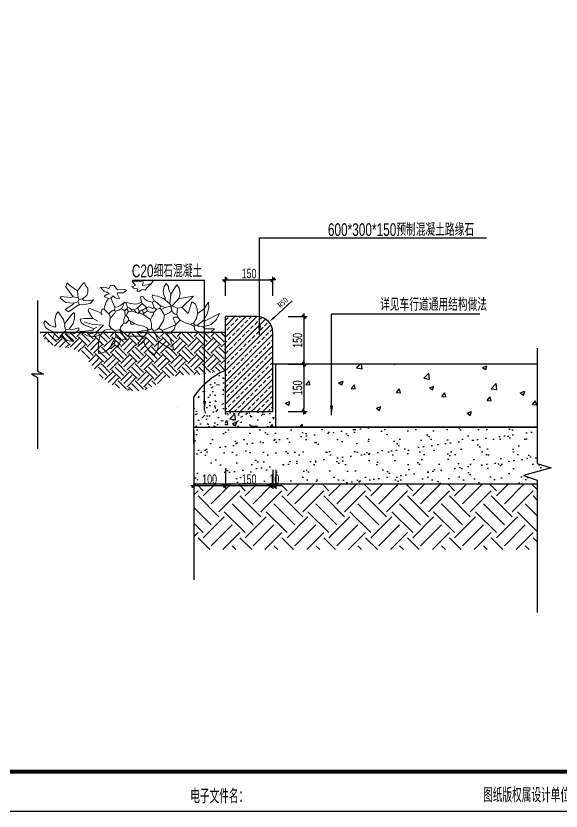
# Model space of a CAD drawing. Extents: x 104028 to 361637, y -78822 to 68782.
# Drawn here: x 336390 to 350196, y -30910 to -10788 of the extents above; entities that cross this region are included whole.
import ezdxf

# ---------------------------------------------------------------- set-up
doc = ezdxf.new("R2010")
doc.units = 0
doc.header["$LTSCALE"] = 1000
doc.header["$MEASUREMENT"] = 0
for name, color, linetype in [('14', 14, 'Continuous'), ('FF', 8, 'Continuous'), ('L-palm-填充', 8, 'Continuous'), ('L-palm-文字', 7, 'Continuous'), ('L-palm-标注', 3, 'Continuous'), ('LH', 3, 'Continuous'), ('OTHER', 7, 'Continuous'), ('PUB_DIM', 3, 'Continuous'), ('PUB_TITLE', 4, 'Continuous'), ('ROAD', 2, 'Continuous')]:
    doc.layers.add(name, color=color, linetype=linetype)
doc.styles.add('DIM_FONT', font='txt', dxfattribs={"width": 0.8})
doc.styles.add('hztxt', font='romand_pkpm', dxfattribs={"bigfont": 'gbcbig'})
doc.styles.add('PALMstyle', font='haiwenrs.shx', dxfattribs={"width": 0.7, "bigfont": 'hztxt.shx'})
doc.dimstyles.new('1-10PALM 标注09', dxfattribs={"dimscale": 10, "dimtxt": 3, "dimasz": 1, "dimexe": 1, "dimexo": 2, "dimgap": 0.5, "dimtad": 1, "dimdec": 0, "dimrnd": 5, "dimzin": 0, "dimdsep": 46, "dimtxsty": 'PALMstyle', "dimblk": '箭头1', "dimcen": 0.09, "dimdle": 1, "dimclrt": 7, "dimadec": 0, "dimazin": 0, "dimtfac": 1, "dimtdec": 0, "dimtix": 1, "dimtmove": 2, "dimatfit": 3, "dimldrblk": '箭头1', "dimfxl": 5, "dimfxlon": 1, "dimtolj": 1, "dimtzin": 0, "dimarcsym": 0})
doc.dimstyles.new('NORMAL1', dxfattribs={"dimscale": 0.05, "dimtxt": 350, "dimasz": 1, "dimexe": 100, "dimexo": 100, "dimgap": 150, "dimtad": 1, "dimdec": 0, "dimlfac": 0.5, "dimdsep": 46, "dimtxsty": 'DIM_FONT', "dimblk": '_DIMX', "dimblk1": '_DIMX', "dimblk2": '_DIMX', "dimsah": 1, "dimcen": 2.5, "dimclrt": 7, "dimadec": 0, "dimazin": 0, "dimtfac": 1, "dimtdec": 0, "dimtix": 1, "dimtmove": 2, "dimatfit": 3, "dimldrblk": '_DIMX', "dimfxl": 1, "dimarcsym": 0})
doc.dimstyles.new('STANDARD-引出', dxfattribs={"dimtxt": 5, "dimasz": 3, "dimexe": 0.18, "dimexo": 0.0625, "dimgap": 1, "dimtad": 0, "dimtih": 1, "dimtoh": 1, "dimdec": 4, "dimzin": 0, "dimdsep": 46, "dimtxsty": 'DIM_FONT', "dimcen": 0.09, "dimclrd": 3, "dimclre": 3, "dimclrt": 7, "dimadec": 0, "dimazin": 0, "dimtfac": 1, "dimtdec": 4, "dimtofl": 0, "dimtmove": 0, "dimatfit": 3, "dimfxl": 1, "dimtolj": 1, "dimtzin": 0, "dimarcsym": 0})

# ---------------------------------------------------------------- blocks, each defined once
blk = doc.blocks.new('$titleblk$00000212')
at = {"layer": '14', "style": 'hztxt', "width": 0.85}
for s, p in [('电子文件名：', (-198.31, 0.78)), ('图纸版权属设计单位所有，未经许可，外人及外单位不得翻印复制作为其他工程之用。', (-124.17, 1.07))]:
    blk.add_text(s, height=3.6, rotation=359.9997, dxfattribs=at).set_placement(p)
blk = doc.blocks.new('DSFGNDFGMMMM')
at = {"layer": 'PUB_TITLE'}
blk.add_lwpolyline([(104028, 17001), (163428, 17001), (163428, 59001), (104028, 59001)], close=True, dxfattribs=at)
at = {"layer": 'PUB_TITLE', "const_width": 100}
blk.add_lwpolyline([(106528, 18001), (162428, 18001), (162428, 58001), (106528, 58001)], close=True, dxfattribs=at)
at = {"layer": 'PUB_TITLE', "xscale": 100, "yscale": 100, "zscale": 100}
blk.add_blockref('$titleblk$00000212', (162428, 17119), dxfattribs=at)
blk = doc.blocks.new('箭头')
at = {"layer": 'L-palm-标注', "ltscale": 2}
blk.add_hatch(color=256, dxfattribs=at).paths.add_polyline_path([(-0.39, -0.61), (0.61, 0.39), (0.39, 0.61), (-0.61, -0.39)])
for p, q in [((0.97, 0), (-1.02, 0)), ((-0.5, -0.5), (0.5, 0.5)), ((-0.39, -0.61), (0.61, 0.39))]:
    blk.add_line(p, q, dxfattribs=at)
blk.add_lwpolyline([(-0.39, -0.61), (0.61, 0.39), (0.39, 0.61), (-0.61, -0.39)], close=True, dxfattribs=at)
blk = doc.blocks.new('箭头1')
at = {"layer": 'L-palm-标注'}
blk.add_blockref('箭头', (0, 0), dxfattribs=at)
blk = doc.blocks.new('*D51')
at = {"layer": 'Defpoints', "color": 0, "transparency": 16777216}
for p in [(41214510.5, 3448259.2), (41214510.5, 3448109.2), (41214589.9, 3448109.2)]:
    blk.add_point(p, dxfattribs=at)
at = {"layer": 'L-palm-标注', "color": 0, "lineweight": -2, "transparency": 16777216}
for p, q in [((41214539.9, 3448259.2), (41214599.9, 3448259.2)), ((41214589.9, 3448249.2), (41214589.9, 3448119.2)), ((41214539.9, 3448109.2), (41214599.9, 3448109.2))]:
    blk.add_line(p, q, dxfattribs=at)
at = {"layer": 'L-palm-标注', "color": 0, "lineweight": -2, "transparency": 16777216, "xscale": 10, "yscale": 10, "zscale": 10}
for p, rotation in [((41214589.9, 3448259.2), 90), ((41214589.9, 3448109.2), 270)]:
    blk.add_blockref('箭头1', p, dxfattribs=dict(at, rotation=rotation))
at = {"layer": 'L-palm-标注', "color": 7, "transparency": 16777216, "insert": (41214569.9, 3448184.2), "char_height": 30, "attachment_point": 5, "rotation": 90, "style": 'PALMstyle'}
blk.add_mtext('\\A1;150', dxfattribs=at)
blk = doc.blocks.new('*D52')
at = {"layer": 'Defpoints', "color": 0, "transparency": 16777216}
for p in [(41214480.5, 3448409.2), (41214510.5, 3448259.2), (41214589.9, 3448259.2)]:
    blk.add_point(p, dxfattribs=at)
at = {"layer": 'L-palm-标注', "color": 0, "lineweight": -2, "transparency": 16777216}
for p, q in [((41214539.9, 3448409.2), (41214599.9, 3448409.2)), ((41214589.9, 3448399.2), (41214589.9, 3448269.2)), ((41214539.9, 3448259.2), (41214599.9, 3448259.2))]:
    blk.add_line(p, q, dxfattribs=at)
at = {"layer": 'L-palm-标注', "color": 0, "lineweight": -2, "transparency": 16777216, "xscale": 10, "yscale": 10, "zscale": 10}
for p, rotation in [((41214589.9, 3448409.2), 90), ((41214589.9, 3448259.2), 270)]:
    blk.add_blockref('箭头1', p, dxfattribs=dict(at, rotation=rotation))
at = {"layer": 'L-palm-标注', "color": 7, "transparency": 16777216, "insert": (41214569.9, 3448334.2), "char_height": 30, "attachment_point": 5, "rotation": 90, "style": 'PALMstyle'}
blk.add_mtext('\\A1;150', dxfattribs=at)
blk = doc.blocks.new('*D53')
at = {"layer": 'Defpoints', "color": 0, "transparency": 16777216}
for p in [(41214491.3, 3448525.5), (41214341.3, 3448409.2), (41214491.3, 3448379.2)]:
    blk.add_point(p, dxfattribs=at)
at = {"layer": 'L-palm-标注', "color": 0, "lineweight": -2, "transparency": 16777216}
for p, q in [((41214341.3, 3448475.5), (41214341.3, 3448535.5)), ((41214351.3, 3448525.5), (41214481.3, 3448525.5)), ((41214491.3, 3448475.5), (41214491.3, 3448535.5))]:
    blk.add_line(p, q, dxfattribs=at)
at = {"layer": 'L-palm-标注', "color": 0, "lineweight": -2, "transparency": 16777216, "xscale": 10, "yscale": 10, "zscale": 10, "rotation": 180}
blk.add_blockref('箭头1', (41214341.3, 3448525.5), dxfattribs=at)
at = {"layer": 'L-palm-标注', "color": 0, "lineweight": -2, "transparency": 16777216, "xscale": 10, "yscale": 10, "zscale": 10}
blk.add_blockref('箭头1', (41214491.3, 3448525.5), dxfattribs=at)
at = {"layer": 'L-palm-标注', "color": 7, "transparency": 16777216, "insert": (41214416.3, 3448545.5), "char_height": 30, "attachment_point": 5, "style": 'PALMstyle'}
blk.add_mtext('\\A1;150', dxfattribs=at)
blk = doc.blocks.new('*D54')
at = {"layer": 'Defpoints', "color": 0, "transparency": 16777216}
for p in [(41214480.4, 3448393), (41214185.7, 3448121.7)]:
    blk.add_point(p, dxfattribs=at)
at = {"layer": 'L-palm-标注', "color": 0, "lineweight": -2, "transparency": 16777216}
for p, q in [((41214552.2, 3448459), (41214495.2, 3448406.6)), ((41214185.6, 3448121.7), (41214185.8, 3448121.7)), ((41214185.7, 3448121.6), (41214185.7, 3448121.8))]:
    blk.add_line(p, q, dxfattribs=at)
at = {"layer": 'L-palm-标注', "color": 0, "transparency": 16777216}
blk.add_solid([(41214492.9, 3448409), (41214497.4, 3448404.1), (41214480.4, 3448393)], dxfattribs=at)
at = {"layer": 'L-palm-标注', "color": 7, "transparency": 16777216, "insert": (41214522.8, 3448454.1), "char_height": 17.5, "attachment_point": 5, "rotation": 42.6285, "style": 'DIM_FONT'}
blk.add_mtext('R50', dxfattribs=at)
blk = doc.blocks.new('_DIMX')
blk.add_line((-150, 0), (150, 0))
at = {"const_width": 50}
blk.add_lwpolyline([(-70, -70), (70, 70)], dxfattribs=at)
blk = doc.blocks.new('*D55')
at = {"layer": 'Defpoints', "color": 0, "transparency": 16777216}
for p in [(41214341.3, 3447991.3), (41214491.3, 3447990.2), (41214491.3, 3447875)]:
    blk.add_point(p, dxfattribs=at)
at = {"layer": 'L-palm-标注', "color": 0, "lineweight": -2, "transparency": 16777216}
for p, q in [((41214341.3, 3447925), (41214341.3, 3447865)), ((41214491.3, 3447925), (41214491.3, 3447865)), ((41214351.3, 3447875), (41214481.3, 3447875))]:
    blk.add_line(p, q, dxfattribs=at)
at = {"layer": 'L-palm-标注', "color": 0, "lineweight": -2, "transparency": 16777216, "xscale": 10, "yscale": 10, "zscale": 10, "rotation": 180}
blk.add_blockref('箭头1', (41214341.3, 3447875), dxfattribs=at)
at = {"layer": 'L-palm-标注', "color": 0, "lineweight": -2, "transparency": 16777216, "xscale": 10, "yscale": 10, "zscale": 10}
blk.add_blockref('箭头1', (41214491.3, 3447875), dxfattribs=at)
at = {"layer": 'L-palm-标注', "color": 7, "transparency": 16777216, "insert": (41214416.3, 3447895), "char_height": 30, "attachment_point": 5, "style": 'PALMstyle'}
blk.add_mtext('\\A1;150', dxfattribs=at)
blk = doc.blocks.new('*D56')
at = {"layer": 'Defpoints', "color": 0, "transparency": 16777216}
for p in [(41214241.3, 3447991.3), (41214341.3, 3447990.2), (41214341.3, 3447875)]:
    blk.add_point(p, dxfattribs=at)
at = {"layer": 'L-palm-标注', "color": 0, "lineweight": -2, "transparency": 16777216}
for p, q in [((41214241.3, 3447925), (41214241.3, 3447865)), ((41214341.3, 3447925), (41214341.3, 3447865)), ((41214251.3, 3447875), (41214331.3, 3447875))]:
    blk.add_line(p, q, dxfattribs=at)
at = {"layer": 'L-palm-标注', "color": 0, "lineweight": -2, "transparency": 16777216, "xscale": 10, "yscale": 10, "zscale": 10, "rotation": 180}
blk.add_blockref('箭头1', (41214241.3, 3447875), dxfattribs=at)
at = {"layer": 'L-palm-标注', "color": 0, "lineweight": -2, "transparency": 16777216, "xscale": 10, "yscale": 10, "zscale": 10}
blk.add_blockref('箭头1', (41214341.3, 3447875), dxfattribs=at)
at = {"layer": 'L-palm-标注', "color": 7, "transparency": 16777216, "insert": (41214291.3, 3447895), "char_height": 30, "attachment_point": 5, "style": 'PALMstyle'}
blk.add_mtext('\\A1;100', dxfattribs=at)
blk = doc.blocks.new('*D57')
at = {"layer": 'Defpoints', "color": 0, "transparency": 16777216}
for p in [(41214491.3, 3447991.3), (41214501.3, 3447990.2), (41214501.3, 3447875)]:
    blk.add_point(p, dxfattribs=at)
at = {"layer": 'L-palm-标注', "color": 0, "lineweight": -2, "transparency": 16777216}
for p, q in [((41214491.3, 3447925), (41214491.3, 3447865)), ((41214501.3, 3447925), (41214501.3, 3447865)), ((41214481.3, 3447875), (41214471.3, 3447875)), ((41214491.3, 3447875), (41214501.3, 3447875)), ((41214511.3, 3447875), (41214521.3, 3447875))]:
    blk.add_line(p, q, dxfattribs=at)
at = {"layer": 'L-palm-标注', "color": 0, "lineweight": -2, "transparency": 16777216, "xscale": 10, "yscale": 10, "zscale": 10}
blk.add_blockref('箭头1', (41214491.3, 3447875), dxfattribs=at)
at = {"layer": 'L-palm-标注', "color": 0, "lineweight": -2, "transparency": 16777216, "xscale": 10, "yscale": 10, "zscale": 10, "rotation": 180}
blk.add_blockref('箭头1', (41214501.3, 3447875), dxfattribs=at)
at = {"layer": 'L-palm-标注', "color": 7, "transparency": 16777216, "insert": (41214496.3, 3447895), "char_height": 30, "attachment_point": 5, "style": 'PALMstyle'}
blk.add_mtext('\\A1;10', dxfattribs=at)
blk = doc.blocks.new('A$C5D580381')
at = {"layer": 'LH', "color": 8, "lineweight": 0}
for p, q in [((450.3, 506.4), (477.7, 548.6)), ((477.7, 548.6), (521.3, 508.1)), ((807, 503), (837.7, 526.7)), ((837.7, 526.7), (882.9, 541.9)), ((882.9, 541.9), (887.7, 508.1)), ((337.3, 497.9), (336.5, 509.6)), ((336.5, 509.6), (350.6, 509.6)), ((340.5, 477.6), (337.3, 497.9)), ((350.6, 460.5), (340.5, 477.6)), ((350.6, 509.6), (438.4, 453.4)), ((445.5, 449.9), (450.3, 506.4)), ((521.3, 508.1), (540.7, 482.7)), ((540.7, 482.7), (554.4, 453.4)), ((554.4, 453.4), (586, 474.5)), ((586, 474.5), (596.6, 464)), ((744.2, 492.1), (726.6, 453.4)), ((765.3, 478), (744.2, 492.1)), ((765.3, 478), (793.4, 502.6)), ((765.3, 478), (768.8, 453.4)), ((775.8, 446.4), (807, 503)), ((793.4, 502.6), (807.5, 502.6)), ((887.7, 508.1), (884.5, 447.2)), ((350.6, 460.5), (361.1, 425.3)), ((361.1, 425.3), (385.7, 393.7)), ((438.4, 453.4), (445.5, 449.9)), ((463.2, 408.3), (445.5, 449.9)), ((484.1, 369.1), (463.2, 408.3)), ((550.9, 411.2), (522.8, 372.6)), ((554.4, 453.4), (543.9, 425.3)), ((543.9, 425.3), (550.9, 411.2)), ((550.9, 411.2), (554.4, 411.2)), ((596.6, 464), (554.4, 411.2)), ((554.4, 411.2), (557.9, 411.2)), ((671.8, 411.2), (557.9, 411.2)), ((726.6, 365.5), (671.8, 411.2)), ((684.5, 435.8), (673.9, 439.4)), ((726.6, 439.4), (684.5, 435.8)), ((684.5, 435.8), (732.6, 363.7)), ((726.6, 453.4), (726.6, 439.4)), ((726.6, 439.4), (758.3, 414.8)), ((775.8, 446.4), (758.3, 414.8)), ((758.3, 414.8), (765.3, 372.6)), ((768.8, 453.4), (775.8, 446.4)), ((884.5, 447.2), (874.3, 404.2)), ((923.5, 418.3), (874.3, 404.2)), ((874.3, 404.2), (874.3, 407.7)), ((923.5, 418.3), (966.8, 411.7)), ((966.8, 411.7), (1000.7, 391.4)), ((1091.2, 450.9), (1066.1, 444.5)), ((1066.1, 444.5), (1115.3, 405.8)), ((1120.2, 444.1), (1091.2, 450.9)), ((1139.9, 423.4), (1120.2, 444.1)), ((1150.4, 409.3), (1139.9, 423.4)), ((1168, 423.4), (1150.4, 409.3)), ((1150.4, 409.3), (1153.9, 384.7)), ((1184.8, 440.7), (1168, 423.4)), ((1204.2, 442.4), (1184.8, 440.7)), ((1224.2, 433.9), (1204.2, 442.4)), ((1224.2, 433.9), (1206.7, 391.7)), ((64.3, 378.2), (35.9, 354)), ((37.1, 355), (108, 355)), ((126.1, 386.3), (64.3, 378.2)), ((108, 355), (122.1, 340.9)), ((179.4, 364), (126.1, 386.3)), ((179.4, 364), (185.4, 337.4)), ((318.9, 319.8), (330.9, 357.6)), ((330.9, 357.6), (361.5, 384.6)), ((420.8, 369.1), (340, 333.9)), ((361.5, 384.6), (385.7, 393.7)), ((385.7, 393.7), (420.8, 372.6)), ((445.5, 351.5), (410.3, 295.2)), ((420.8, 372.6), (420.8, 369.1)), ((420.8, 369.1), (445.5, 351.5)), ((445.5, 351.5), (460, 364.3)), ((460, 364.3), (484.1, 369.1)), ((484.1, 369.1), (498.2, 355)), ((505.2, 362), (498.2, 355)), ((498.2, 355), (498.2, 319.8)), ((522.8, 362), (505.2, 362)), ((522.8, 372.6), (526.3, 365.5)), ((526.3, 365.5), (522.8, 362)), ((532.6, 350.8), (522.8, 362)), ((526.3, 365.5), (603.6, 379.6)), ((556.8, 337.3), (532.6, 350.8)), ((726.6, 362), (723.1, 340.9)), ((726.6, 362), (726.6, 365.5)), ((765.3, 372.6), (732.6, 363.7)), ((789.9, 358.5), (765.3, 372.6)), ((839.1, 369.1), (789.9, 358.5)), ((789.9, 358.5), (807.5, 337.4)), ((874.3, 404.2), (839.1, 369.1)), ((849.3, 331.3), (891.5, 373.2)), ((891.5, 373.2), (938.6, 394.9)), ((920, 358.5), (898.9, 348)), ((927, 369.1), (920, 358.5)), ((920, 358.5), (948.1, 348)), ((937.5, 372.6), (927, 369.1)), ((1011.3, 379.6), (937.5, 372.6)), ((938.6, 394.9), (960.8, 392.7)), ((1000.7, 391.4), (1011.3, 379.6)), ((1011.3, 379.6), (1021.9, 376.1)), ((1062.6, 395.3), (1030.9, 370.6)), ((1030.9, 370.6), (1030.9, 353.1)), ((1075, 364.6), (1030.9, 353.1)), ((1115.3, 398.8), (1062.6, 395.3)), ((1101.2, 363.6), (1071.8, 322.3)), ((1101.2, 363.6), (1075, 364.6)), ((1125.8, 367.1), (1101.2, 363.6)), ((1115.3, 405.8), (1115.3, 398.8)), ((1115.3, 398.8), (1129.3, 377.7)), ((1129.3, 377.7), (1125.8, 367.1)), ((1125.8, 367.1), (1136.4, 342.5)), ((1153.9, 384.7), (1129.3, 377.7)), ((1153.9, 384.7), (1210.2, 384.7)), ((1206.7, 349.6), (1199.6, 342.5)), ((1206.7, 391.7), (1210.2, 384.7)), ((1206.7, 349.6), (1244.5, 334.2)), ((1251, 369.7), (1210.2, 384.7)), ((1273.6, 351.1), (1251, 369.7)), ((1287.5, 317.9), (1273.6, 351.1)), ((104.5, 295.2), (0, 240.9)), ((23.1, 286.5), (61.7, 321.6)), ((61.7, 321.6), (122.1, 340.9)), ((111.5, 288.2), (104.5, 295.2)), ((160.8, 326.9), (111.5, 288.2)), ((122.1, 340.9), (150.2, 337.4)), ((150.2, 337.4), (160.8, 326.9)), ((160.8, 326.9), (178.3, 326.9)), ((167.9, 278.4), (191.8, 313.6)), ((185.4, 337.4), (178.3, 326.9)), ((192.4, 312.8), (178.3, 326.9)), ((207.9, 322.4), (184.7, 338.6)), ((210.3, 321.8), (192.4, 312.8)), ((250.5, 310.9), (207.9, 322.4)), ((269.7, 302.3), (250.5, 310.9)), ((287.3, 291.7), (269.7, 302.3)), ((318.9, 323.4), (287.3, 291.7)), ((287.3, 291.7), (304.9, 270.6)), ((318.9, 323.4), (318.9, 319.8)), ((318.9, 319.8), (340, 281.2)), ((340, 333.9), (322.4, 326.9)), ((410.3, 295.2), (403.3, 256.6)), ((498.2, 319.8), (505.2, 295.2)), ((505.2, 295.2), (505.2, 288.2)), ((582.5, 333.9), (556.8, 337.3)), ((582.5, 333.9), (621.2, 319.8)), ((621.2, 319.8), (638.8, 326.9)), ((621.2, 319.8), (642.3, 305.8)), ((638.8, 326.9), (652.8, 319.8)), ((642.3, 305.8), (649.3, 305.8)), ((652.8, 319.8), (649.3, 305.8)), ((649.3, 305.8), (663.4, 295.2)), ((684.5, 316.3), (663.4, 295.2)), ((663.4, 295.2), (670.4, 277.7)), ((702, 316.3), (684.5, 316.3)), ((719.6, 337.4), (702, 316.3)), ((702, 316.3), (702.1, 289.9)), ((723.1, 340.9), (719.6, 337.4)), ((800.4, 281.2), (807.5, 337.4)), ((930.8, 326.8), (849.3, 331.3)), ((930.5, 281.2), (891.8, 302.3)), ((990.8, 308.8), (930.8, 326.8)), ((948.1, 348), (993.8, 330.4)), ((993.8, 330.4), (1014.9, 312.8)), ((1021.9, 288.2), (1014.9, 312.8)), ((1071.8, 322.3), (1062.1, 281.8)), ((1136.4, 325), (1083.6, 254.7)), ((1136.4, 342.5), (1132.9, 332)), ((1132.9, 332), (1136.4, 325)), ((1136.4, 325), (1142.8, 291.9)), ((1142.8, 291.9), (1182.1, 237.1)), ((1196.1, 254.7), (1207.4, 295.3)), ((1207.4, 295.3), (1199.6, 342.5)), ((1244.5, 334.2), (1277, 303.9)), ((1277, 303.9), (1287.5, 317.9)), ((23.7, 288.2), (0, 240.9)), ((87.4, 237.9), (79.7, 197.5)), ((111.5, 288.2), (87.4, 237.9)), ((115.8, 211), (162.1, 243.3)), ((162.1, 243.3), (167.9, 278.4)), ((162.1, 243.3), (164.7, 208.3)), ((204.1, 157.8), (231, 242.5)), ((231, 242.5), (269.7, 203.9)), ((333, 270.6), (304.9, 270.6)), ((304.9, 270.6), (311.9, 249.6)), ((311.9, 249.6), (308.4, 203.9)), ((324.4, 247.7), (311.9, 249.6)), ((338.9, 237.5), (324.4, 247.7)), ((340, 281.2), (333, 270.6)), ((350.6, 221.4), (338.9, 237.5)), ((364.6, 235.5), (350.6, 221.4)), ((403.3, 256.6), (364.6, 235.5)), ((403.3, 256.6), (427.9, 214.4)), ((480.6, 235.5), (463, 214.4)), ((487.6, 253.1), (480.6, 235.5)), ((480.6, 235.5), (512.2, 235.5)), ((494.7, 263.6), (487.6, 253.1)), ((505.2, 288.2), (494.7, 263.6)), ((505.2, 288.2), (561.4, 249.6)), ((512.2, 235.5), (529.8, 228.5)), ((557.9, 246), (529.8, 228.5)), ((561.4, 249.6), (557.9, 246)), ((557.9, 246), (561.4, 228.5)), ((561.4, 249.6), (582.5, 242.5)), ((582.5, 242.5), (589.6, 232)), ((582.5, 242.5), (596.6, 242.5)), ((596.6, 242.5), (589.6, 232)), ((596.6, 242.5), (610.6, 239)), ((610.6, 239), (624.7, 217.9)), ((610.6, 239), (645.8, 228.5)), ((677.4, 242.5), (666.9, 232)), ((670.4, 277.7), (680.9, 263.6)), ((680.9, 263.6), (677.4, 242.5)), ((680.9, 263.6), (691.5, 263.6)), ((702.1, 289.9), (691.5, 263.6)), ((691.5, 263.6), (695, 224.9)), ((768.8, 246), (761.8, 228.5)), ((768.8, 249.6), (768.8, 246)), ((775.8, 249.6), (768.8, 246)), ((789.9, 267.1), (775.8, 249.6)), ((800.4, 281.2), (789.9, 270.6)), ((789.9, 270.6), (789.9, 267.1)), ((811, 249.6), (793.4, 232)), ((800.4, 281.2), (800.4, 270.6)), ((800.4, 270.6), (811, 249.6)), ((811, 249.6), (846.1, 214.4)), ((870.8, 242.5), (860.2, 256.6)), ((870.8, 242.5), (860.2, 214.4)), ((870.8, 242.5), (955.1, 207.4)), ((930.5, 281.2), (934, 284.7)), ((930.5, 281.2), (962.1, 228.5)), ((934, 284.7), (990.3, 284.7)), ((990.3, 284.7), (1021.9, 288.2)), ((1106.2, 235.5), (1036, 186.3)), ((1062.1, 281.8), (1062.6, 251.1)), ((1062.6, 251.1), (1069.6, 244.1)), ((1069.6, 244.1), (1066.1, 240.6)), ((1083.6, 254.7), (1069.6, 244.1)), ((1106.2, 235.5), (1130.9, 217.9)), ((1182.1, 237.1), (1196.1, 254.7)), ((79.7, 197.5), (82.3, 159.7)), ((82.3, 159.7), (115.8, 211)), ((164.7, 208.3), (177.6, 173.2)), ((276.7, 200.3), (191.9, 115.5)), ((269.7, 203.9), (276.7, 200.3)), ((308.4, 203.9), (276.7, 200.3)), ((347, 186.3), (297.8, 130)), ((308.4, 203.9), (347, 186.3)), ((347, 186.3), (354.1, 186.3)), ((350.6, 221.4), (357.6, 189.8)), ((357.6, 189.8), (354.1, 186.3)), ((354.1, 186.3), (364.6, 172.2)), ((399.8, 200.3), (357.6, 189.8)), ((427.9, 214.4), (399.8, 200.3)), ((399.8, 200.3), (424.4, 189.8)), ((424.4, 189.8), (431.4, 189.8)), ((427.9, 214.4), (438.4, 203.9)), ((438.4, 203.9), (431.4, 189.8)), ((431.4, 189.8), (473.6, 154.7)), ((463, 214.4), (438.4, 203.9)), ((463, 214.4), (480.6, 200.3)), ((491.1, 207.4), (480.6, 200.3)), ((480.6, 200.3), (494.7, 161.7)), ((519.3, 196.8), (491.1, 207.4)), ((536.8, 203.9), (519.3, 196.8)), ((529.8, 228.5), (533.3, 210.9)), ((533.3, 210.9), (536.8, 203.9)), ((565, 221.4), (536.8, 203.9)), ((536.8, 203.9), (536.8, 200.3)), ((536.8, 200.3), (568.5, 172.2)), ((561.4, 228.5), (565, 221.4)), ((568.5, 217.9), (565, 221.4)), ((589.6, 232), (568.5, 217.9)), ((600.1, 203.9), (568.5, 172.2)), ((589.6, 232), (589.6, 228.5)), ((589.6, 228.5), (600.1, 203.9)), ((624.7, 217.9), (600.1, 203.9)), ((617.7, 175.7), (601.7, 174.4)), ((688, 165.2), (617.7, 175.7)), ((624.7, 217.9), (642.3, 217.9)), ((645.8, 228.5), (642.3, 217.9)), ((642.3, 217.9), (663.4, 203.9)), ((666.9, 232), (645.8, 228.5)), ((663.4, 203.9), (673.9, 200.3)), ((666.9, 232), (680.9, 210.9)), ((680.9, 210.9), (673.9, 200.3)), ((673.9, 200.3), (688, 165.2)), ((695, 224.9), (680.9, 210.9)), ((695, 224.9), (716.1, 210.9)), ((716.1, 207.4), (695, 161.7)), ((695, 161.7), (723.4, 185.4)), ((737.2, 221.4), (716.1, 207.4)), ((716.1, 210.9), (716.1, 207.4)), ((723.4, 185.4), (749.2, 196.9)), ((761.8, 228.5), (737.2, 221.4)), ((749.2, 196.9), (768.8, 200.3)), ((761.8, 228.5), (768.8, 224.9)), ((768.8, 224.9), (768.8, 200.3)), ((782.9, 224.9), (768.8, 224.9)), ((768.8, 200.3), (796.9, 133.6)), ((793.4, 232), (782.9, 224.9)), ((828, 159.1), (843.5, 194.2)), ((843.5, 194.2), (846.1, 214.4)), ((860.2, 214.4), (846.1, 214.4)), ((949, 173.3), (1004.3, 182.8)), ((955.1, 207.4), (962.1, 228.5)), ((1028.9, 182.8), (1004.3, 182.8)), ((1032.4, 186.3), (1028.9, 182.8)), ((1028.9, 186.3), (1028.9, 182.8)), ((1028.9, 186.3), (1032.4, 186.3)), ((1028.9, 182.8), (1028.9, 179.3)), ((1028.9, 179.3), (1039.5, 161.7)), ((1032.4, 186.3), (1036, 186.3)), ((1074.6, 182.8), (1067.6, 172.2)), ((1130.9, 217.9), (1074.6, 182.8)), ((177.6, 173.2), (200.8, 157)), ((191.9, 115.5), (294.3, 133.6)), ((290.1, 96.4), (297.8, 130)), ((294.3, 133.6), (297.8, 130)), ((364.6, 172.2), (357.6, 101.9)), ((364.6, 172.2), (399.8, 144.1)), ((399.8, 144.1), (416.2, 132.3)), ((399.8, 144.1), (399.8, 140.6)), ((399.8, 126.5), (399.8, 140.6)), ((409, 109.6), (399.8, 126.5)), ((416.2, 132.3), (452.8, 117.8)), ((452.8, 117.8), (491.1, 112.5)), ((473.6, 154.7), (480.6, 154.7)), ((494.7, 161.7), (480.6, 154.7)), ((480.6, 154.7), (487.6, 137.1)), ((487.6, 137.1), (494.7, 123)), ((494.7, 123), (491.1, 112.5)), ((530.3, 151.1), (494.7, 161.7)), ((544.7, 141.7), (530.3, 151.1)), ((561.4, 123), (544.7, 141.7)), ((572, 119.5), (561.4, 123)), ((568.5, 172.2), (572, 161.7)), ((601.7, 174.4), (571.7, 162.5)), ((572, 161.7), (579, 126.5)), ((579, 126.5), (572, 119.5)), ((688, 165.2), (695, 161.7)), ((750.5, 138.8), (733.7, 137.1)), ((733.7, 137.1), (751.2, 101.9)), ((766.7, 132), (750.5, 138.8)), ((779.4, 116), (766.7, 132)), ((796.9, 133.6), (779.4, 116)), ((814.5, 137.1), (796.9, 133.6)), ((814.5, 137.1), (828, 159.1)), ((814.5, 137.1), (846.1, 123)), ((839.6, 115.1), (846.1, 123)), ((923.2, 147.9), (949, 173.3)), ((962.1, 154.7), (923.2, 147.9)), ((962.1, 154.7), (997.3, 151.1)), ((1004.3, 140.6), (972.7, 116)), ((997.3, 151.1), (1004.3, 140.6)), ((1028.9, 144.1), (1004.3, 140.6)), ((1039.5, 161.7), (1028.9, 144.1)), ((1028.9, 144.1), (1036, 133.6)), ((1036, 133.6), (1043, 80.8)), ((1036, 133.6), (1074.6, 126.5)), ((1067.6, 172.2), (1039.5, 161.7)), ((1067.6, 172.2), (1127.3, 168.7)), ((1092.2, 130), (1074.6, 126.5)), ((1074.6, 126.5), (1127.3, 52.7)), ((1162.5, 123), (1092.2, 130)), ((1127.3, 168.7), (1169.5, 137.1)), ((1169.5, 137.1), (1162.5, 123)), ((297.3, 57.4), (290.1, 96.4)), ((354.1, 94.9), (313.9, 32.8)), ((357.6, 101.9), (354.1, 94.9)), ((357.6, 101.9), (368.2, 83.2)), ((368.2, 83.2), (374.2, 60.5)), ((374.2, 60.5), (375.2, 45.7)), ((407.2, 46.7), (413.2, 81.9)), ((413.2, 81.9), (409, 109.6)), ((487.6, 112.5), (491.1, 112.5)), ((491.1, 112.5), (494.7, 105.4)), ((536.8, 59.8), (526.3, 49.2)), ((540.4, 66.8), (536.8, 63.3)), ((536.8, 63.3), (536.8, 59.8)), ((540.4, 66.8), (547.4, 73.8)), ((547.4, 73.8), (564.5, 69.4)), ((564.5, 69.4), (578.3, 73.8)), ((578.3, 73.8), (586, 80.8)), ((586, 80.8), (603.6, 80.8)), ((603.6, 80.8), (603.6, 63.3)), ((603.6, 63.3), (631.7, 59.8)), ((631.7, 59.8), (638.8, 49.2)), ((705.5, 94.9), (684.5, 77.3)), ((684.5, 77.3), (688, 70.3)), ((747.7, 73.8), (688, 70.3)), ((747.7, 94.9), (705.5, 94.9)), ((751.2, 101.9), (747.7, 94.9)), ((775.8, 38.7), (747.7, 73.8)), ((804, 52.7), (814.5, 63.3)), ((811, 101.9), (827.3, 108.3)), ((825.1, 91.4), (811, 101.9)), ((814.5, 63.3), (833.8, 56.9)), ((831.9, 90.1), (825.1, 91.4)), ((827.3, 108.3), (839.6, 115.1)), ((846.1, 82.6), (831.9, 90.1)), ((862.2, 68.4), (846.1, 82.6)), ((870.8, 56.2), (862.2, 68.4)), ((972.7, 116), (965.2, 92.1)), ((965.2, 92.1), (966.8, 61.7)), ((966.8, 61.7), (983.2, 42.2)), ((1043, 80.8), (1000.8, 24.6)), ((1043, 80.8), (1099.2, 42.2)), ((313.9, 32.8), (297.3, 57.4)), ((392.7, 24.6), (375.2, 45.7)), ((392.7, 24.6), (407.2, 46.7)), ((501.7, 24.6), (487.6, 7)), ((526.3, 49.2), (501.7, 28.1)), ((501.7, 24.6), (522.5, 32.9)), ((501.7, 28.1), (501.7, 24.6)), ((522.5, 32.9), (548.3, 36.6)), ((548.3, 36.6), (565, 38.7)), ((565, 38.7), (561.4, 17.6)), ((561.4, 17.6), (561.4, 14.1)), ((561.4, 14.1), (586, 10.5)), ((586, 10.5), (593.1, 0)), ((593.1, 0), (599.9, 10.2)), ((599.9, 10.2), (611.9, 14)), ((611.9, 14), (626.4, 11.5)), ((638.8, 49.2), (617.7, 38.7)), ((617.7, 38.7), (642.3, 10.5)), ((626.4, 11.5), (635.3, 0)), ((642.3, 10.5), (635.3, 0)), ((645.8, 45.7), (638.8, 49.2)), ((804, 42.2), (775.8, 38.7)), ((804, 42.2), (804, 52.7)), ((833.8, 56.9), (854.5, 54.9)), ((854.5, 54.9), (870.8, 56.2)), ((870.8, 56.2), (874.3, 52.7)), ((983.2, 42.2), (990.3, 21.1)), ((1000.8, 24.6), (990.3, 21.1)), ((1099.2, 42.2), (1116.8, 24.6)), ((1127.3, 52.7), (1116.8, 24.6))]:
    blk.add_line(p, q, dxfattribs=at)
for centre, start, end in [((671.8, 411.2), 49.84399, 89.64699), ((179.4, 364), 12.80428, 67.53328)]:
    blk.add_arc(centre, 0.000439, start, end, dxfattribs=at)
blk = doc.blocks.new('A$C42D82FE5')
at = {"layer": 'FF', "color": 8, "xscale": 0.3, "yscale": 0.3, "zscale": 0.3}
blk.add_blockref('A$C5D580381', (0, 0), dxfattribs=at)
blk = doc.blocks.new('A$C4F532C58')
at = {"color": 8, "xscale": -1.440000000009528, "yscale": 1.439999999999999, "zscale": 1.439999999999999, "rotation": 180.3429971184246}
blk.add_blockref('A$C42D82FE5', (-0.6, 235.8), dxfattribs=at)
blk = doc.blocks.new('A$C39FA5F94')
at = {"layer": 'PUB_DIM', "color": 8}
blk.add_blockref('A$C4F532C58', (0, 0), dxfattribs=at)
blk = doc.blocks.new('ASFSDGG')
at = {"layer": 'L-palm-填充'}
h = blk.add_hatch(dxfattribs=at)
h.set_pattern_fill('ANSI33', color=256, scale=100, style=0)
h.set_pattern_definition([(45, (-10090296.241, -92509458.59), (-17.6776695297, 17.6776695297), []), (45, (-10090278.564, -92509458.59), (-17.6776695297, 17.6776695297), [12.5, -6.25])])
h.paths.add_polyline_path([(41214341.3, 3448109.2), (41214491.3, 3448109.2), (41214491.3, 3448359.2, 0.414214), (41214441.3, 3448409.2), (41214341.3, 3448409.2)])
h = blk.add_hatch(dxfattribs=at)
h.set_pattern_fill('EARTH', color=256, scale=150, angle=45, style=0)
h.set_pattern_definition([(45, (41170188.07, 3447539.91), (4e-15, 53.03301), [37.5, -37.5]), (45, (41170178.127, 3447549.853), (4e-15, 53.03301), [37.5, -37.5]), (45, (41170168.183, 3447559.796), (4e-15, 53.03301), [37.5, -37.5]), (135, (41170168.183, 3447566.425), (-53.03301, 7e-15), [37.5, -37.5]), (135, (41170178.127, 3447576.37), (-53.03301, 7e-15), [37.5, -37.5]), (135, (41170188.07, 3447586.313), (-53.03301, 7e-15), [37.5, -37.5])])
h.paths.add_polyline_path([(41214341.3, 3448239.2), (41214263.9, 3448226.3), (41214261.6, 3448226.4), (41214259.2, 3448226.4), (41214256.9, 3448226.5), (41214254.5, 3448226.5), (41214252.2, 3448226.5), (41214249.8, 3448226.6), (41214247.5, 3448226.6), (41214245.1, 3448226.6), (41214242.8, 3448226.6), (41214240.5, 3448226.7), (41214238.1, 3448226.7), (41214235.8, 3448226.6), (41214233.5, 3448226.6), (41214231.2, 3448226.6), (41214228.8, 3448226.5), (41214226.5, 3448226.5), (41214224.2, 3448226.4), (41214221.9, 3448226.3), (41214219.6, 3448226.2), (41214217.3, 3448226.1), (41214215, 3448225.9), (41214212.7, 3448225.8), (41214210.4, 3448225.6), (41214208.2, 3448225.4), (41214205.9, 3448225.2), (41214203.6, 3448224.9), (41214201.4, 3448224.6), (41214199.1, 3448224.4), (41214196.9, 3448224), (41214194.7, 3448223.7), (41214192.5, 3448223.3), (41214190.2, 3448222.9), (41214188, 3448222.5), (41214185.8, 3448222.1), (41214183.6, 3448221.6), (41214181.5, 3448221.1), (41214179.3, 3448220.5), (41214177.1, 3448220), (41214175, 3448219.4), (41214172.8, 3448218.7), (41214170.7, 3448218), (41214168.6, 3448217.3), (41214166.5, 3448216.6), (41214164.4, 3448215.8), (41214162.3, 3448215), (41214160.2, 3448214.1), (41214158.1, 3448213.2), (41214156.1, 3448212.3), (41214154, 3448211.3), (41214152, 3448210.4), (41214150, 3448209.3), (41214147.9, 3448208.3), (41214145.9, 3448207.3), (41214143.9, 3448206.2), (41214141.9, 3448205.1), (41214139.9, 3448204), (41214137.9, 3448202.9), (41214135.9, 3448201.8), (41214133.9, 3448200.7), (41214131.9, 3448199.5), (41214129.9, 3448198.4), (41214127.9, 3448197.3), (41214125.9, 3448196.1), (41214123.9, 3448195), (41214121.9, 3448193.9), (41214119.9, 3448192.8), (41214117.8, 3448191.7), (41214115.8, 3448190.6), (41214113.8, 3448189.5), (41214111.8, 3448188.5), (41214109.7, 3448187.5), (41214107.7, 3448186.5), (41214105.6, 3448185.5), (41214103.5, 3448184.6), (41214101.5, 3448183.6), (41214099.4, 3448182.8), (41214097.3, 3448181.9), (41214095.2, 3448181.1), (41214093, 3448180.3), (41214090.9, 3448179.6), (41214088.7, 3448178.9), (41214086.6, 3448178.3), (41214084.4, 3448177.7), (41214082.2, 3448177.2), (41214080, 3448176.7), (41214077.7, 3448176.2), (41214075.5, 3448175.8), (41214073.3, 3448175.4), (41214071, 3448175.1), (41214068.7, 3448174.8), (41214066.5, 3448174.6), (41214064.2, 3448174.4), (41214061.9, 3448174.3), (41214059.6, 3448174.2), (41214057.3, 3448174.1), (41214055, 3448174.1), (41214052.6, 3448174.1), (41214050.3, 3448174.2), (41214048, 3448174.3), (41214045.7, 3448174.4), (41214043.3, 3448174.6), (41214041, 3448174.8), (41214038.7, 3448175.1), (41214036.4, 3448175.4), (41214034, 3448175.8), (41214031.7, 3448176.1), (41214029.4, 3448176.6), (41214027, 3448177), (41214024.7, 3448177.5), (41214022.4, 3448178.1), (41214020.1, 3448178.7), (41214017.8, 3448179.3), (41214015.5, 3448179.9), (41214013.2, 3448180.6), (41214010.9, 3448181.4), (41214008.6, 3448182.1), (41214006.4, 3448182.9), (41214004.1, 3448183.8), (41214001.9, 3448184.7), (41213999.6, 3448185.6), (41213997.4, 3448186.5), (41213995.2, 3448187.5), (41213993, 3448188.5), (41213990.8, 3448189.6), (41213988.6, 3448190.7), (41213986.5, 3448191.8), (41213984.3, 3448193), (41213982.2, 3448194.2), (41213980.1, 3448195.4), (41213978, 3448196.6), (41213975.9, 3448197.9), (41213973.9, 3448199.2), (41213971.8, 3448200.6), (41213969.8, 3448202), (41213967.8, 3448203.4), (41213965.9, 3448204.9), (41213963.9, 3448206.3), (41213962, 3448207.9), (41213960.1, 3448209.4), (41213958.2, 3448211), (41213956.4, 3448212.6), (41213954.6, 3448214.2), (41213952.8, 3448215.9), (41213951, 3448217.6), (41213949.2, 3448219.3), (41213947.5, 3448221), (41213945.8, 3448222.8), (41213944.1, 3448224.5), (41213942.4, 3448226.3), (41213940.8, 3448228.2), (41213939.1, 3448230), (41213937.5, 3448231.8), (41213935.9, 3448233.7), (41213934.3, 3448235.5), (41213932.7, 3448237.4), (41213931.1, 3448239.3), (41213929.5, 3448241.2), (41213928, 3448243.1), (41213926.4, 3448245), (41213924.9, 3448246.9), (41213923.4, 3448248.8), (41213921.9, 3448250.7), (41213920.3, 3448252.6), (41213918.8, 3448254.5), (41213917.3, 3448256.4), (41213915.8, 3448258.2), (41213914.3, 3448260.1), (41213912.8, 3448262), (41213911.3, 3448263.8), (41213909.8, 3448265.6), (41213908.3, 3448267.5), (41213906.7, 3448269.3), (41213905.2, 3448271.1), (41213903.7, 3448272.8), (41213902.2, 3448274.6), (41213900.6, 3448276.3), (41213899.1, 3448278), (41213897.5, 3448279.7), (41213896, 3448281.3), (41213894.4, 3448283), (41213892.8, 3448284.5), (41213891.2, 3448286.1), (41213889.6, 3448287.6), (41213887.9, 3448289.1), (41213886.3, 3448290.6), (41213884.6, 3448292), (41213882.9, 3448293.4), (41213881.2, 3448294.7), (41213879.5, 3448296), (41213877.8, 3448297.3), (41213876, 3448298.5), (41213874.2, 3448299.7), (41213872.4, 3448300.8), (41213870.6, 3448301.9), (41213868.7, 3448302.9), (41213866.9, 3448303.8), (41213865, 3448304.7), (41213863, 3448305.6), (41213861.1, 3448306.4), (41213859.1, 3448307.1), (41213857, 3448307.8), (41213855, 3448308.4), (41213852.9, 3448309), (41213850.8, 3448309.5), (41213848.6, 3448309.9), (41213846.4, 3448310.3), (41213844.2, 3448310.6), (41213841.9, 3448310.9), (41213839.7, 3448311.1), (41213837.4, 3448311.3), (41213835.1, 3448311.4), (41213832.8, 3448311.6), (41213830.4, 3448311.7), (41213828.1, 3448311.8), (41213825.8, 3448312), (41213823.5, 3448312.1), (41213821.2, 3448312.2), (41213818.9, 3448312.4), (41213816.6, 3448312.6), (41213814.3, 3448312.9), (41213812, 3448313.2), (41213809.8, 3448313.5), (41213807.6, 3448313.9), (41213805.4, 3448314.4), (41213803.3, 3448314.9), (41213801.2, 3448315.5), (41213799.1, 3448316.2), (41213797.1, 3448317), (41213795.1, 3448317.9), (41213793.2, 3448318.8), (41213791.3, 3448319.8), (41213789.4, 3448320.9), (41213787.6, 3448322), (41213785.7, 3448323.2), (41213784, 3448324.4), (41213782.2, 3448325.8), (41213780.5, 3448327.1), (41213778.8, 3448328.6), (41213777.1, 3448330.1), (41213775.4, 3448331.6), (41213773.8, 3448333.2), (41213772.2, 3448334.8), (41213770.6, 3448336.5), (41213769, 3448338.2), (41213767.5, 3448340), (41213766, 3448341.8), (41213764.5, 3448343.6), (41213763, 3448345.5), (41213761.5, 3448347.3), (41213760, 3448349.3), (41213758.6, 3448351.2), (41213757.1, 3448353.2), (41213755.7, 3448355.2), (41213754.3, 3448357.2), (41213752.8, 3448359.2), (41214341.3, 3448359.2)])
h = blk.add_hatch(dxfattribs=at)
h.set_pattern_fill('砂石碎砖', color=256, scale=20, style=0)
h.set_pattern_definition([(50, (-3035.14, -266.41), (143.4520362, -12.55042673), [15, -165]), (355, (-3035.14, -266.41), (-27.75026534, 150.4384266), [12, -132]), (100.4514, (-3023.19, -267.46), (115.70187633, 137.8879084), [12.748038, -140.228422]), (46.1842, (-3035.14, -226.41), (213.4482086, -33.10380175), [22.5, -247.5]), (96.6356, (-3017.35, -229.17), (186.9325403, 194.8235741), [19.1220576, -210.3426]), (351.1842, (-3035.14, -226.41), (186.932389, 194.8237202), [18, -198]), (21, (-3015.14, -236.41), (119.3814103, -80.52377775), [15, -165]), (326, (-3015.14, -236.41), (48.66306754, 145.03000823), [12, -132]), (71.4514, (-3005.19, -243.12), (168.0445257, 64.50609935), [12.748038, -140.228422])])
h.paths.add_polyline_path([(41215328.4, 3448059.2), (41215328.4, 3448259.2), (41214491.3, 3448259.2), (41214491.3, 3448109.2), (41214341.3, 3448109.2), (41214341.3, 3448059.2)])
h = blk.add_hatch(dxfattribs=at)
h.set_pattern_fill('AR-CONC', color=256, scale=10, style=0)
h.set_pattern_definition([(50, (41214250.79, 3448089.22), (71.726, -6.275), [7.5, -82.5]), (355, (41214250.79, 3448089.22), (-13.875, 75.22), [6, -66]), (100.451, (41214256.77, 3448088.695), (57.851, 68.944), [6.374, -70.114]), (46.184, (41214250.79, 3448109.22), (106.724, -16.552), [11.25, -123.75]), (96.636, (41214259.68, 3448107.84), (93.466, 97.41), [9.56, -105.17]), (351.184, (41214250.79, 3448109.22), (93.466, 97.41), [9, -99]), (21, (41214260.79, 3448104.22), (59.691, -40.262), [7.5, -82.5]), (326, (41214260.79, 3448104.22), (24.332, 72.515), [6, -66]), (71.45, (41214265.764, 3448100.86), (84.022, 32.253), [6.374, -70.114]), (37.5, (41214250.79, 3448089.218), (1.216, 33.2894), [0, -65.2, 0, -67, 0, -66.25]), (7.5, (41214250.79, 3448089.22), (26.307, 39.441), [0, -38.2, 0, -63.7, 0, -25.25]), (327.5, (41214228.49, 3448089.218), (53.3822, -2.2555), [0, -25, 0, -78, 0, -103.5]), (317.5, (41214218.49, 3448089.22), (58.3186, 10.0105), [0, -32.5, 0, -51.8, 0, -73.5])])
edge = h.paths.add_edge_path()
edge.add_line((41214241.3, 3448107.4), (41214241.3, 3448059.2))
edge.add_line((41214241.3, 3448059.2), (41214501.3, 3448059.2))
edge.add_line((41214501.3, 3448059.2), (41214501.3, 3448109.2))
edge.add_line((41214501.3, 3448109.2), (41214341.3, 3448109.2))
edge.add_line((41214341.3, 3448109.2), (41214341.3, 3448239.2))
edge.add_arc((41214401.9, 3448089.4), 161.6, 112.029, 173.6041)
h = blk.add_hatch(dxfattribs=at)
h.set_pattern_fill('碎沙', color=256, scale=25, style=0)
h.set_pattern_definition([(37.5, (-3035.14, -266.414), (-2.000039123, 61.176654666), [0, -48.26, 0, -53.975, 0, -51.59375]), (7.5, (-3035.14, -266.414), (56.19041039, 89.60313757), [0, -26.035, 0, -43.4975, 0, -16.66875]), (327.5, (-3074.193, -266.414), (98.87404628, 0.17964809), [0, -15.875, 0, -57.15, 0, -74.6125]), (317.5, (-3074.19, -266.414), (95.44455656, 27.86616541), [0, -7.9375, 0, -37.465, 0, -42.8625])])
h.paths.add_polyline_path([(41215328.4, 3447879.2), (41215328.4, 3447892.5), (41215284.4, 3447906.5), (41215372.4, 3447930.5), (41215328.4, 3447944.5), (41215328.4, 3448059.2), (41214241.3, 3448059.2), (41214241.3, 3447879.2), (41214535.3, 3447883), (41214521.3, 3447879.2)])
h = blk.add_hatch(dxfattribs=at)
h.set_pattern_fill('土壤', color=256, scale=25, angle=45, style=0)
h.set_pattern_definition([(45, (0, 0), (0, 132.58252147), [93.75, -93.75]), (45, (-24.86, 24.86), (0, 132.58252147), [93.75, -93.75]), (45, (-49.72, 49.72), (0, 132.58252147), [93.75, -93.75]), (135, (-49.72, 66.29), (-132.58252147, 1e-14), [93.75, -93.75]), (135, (-24.86, 91.15), (-132.58252147, 1e-14), [93.75, -93.75]), (135, (0, 116.01), (-132.58252147, 1e-14), [93.75, -93.75])])
h.paths.add_polyline_path([(41215328.4, 3447672.3), (41215328.4, 3447879.2), (41214521.3, 3447879.2), (41214241.3, 3447879.2), (41214241.3, 3447845), (41214241.3, 3447672.3)])
at = {"color": 5}
for p, q in [((41215328.4, 3448259.2), (41214491.3, 3448259.2)), ((41215328.4, 3448059.2), (41214491.3, 3448059.2)), ((41215328.4, 3448059.2), (41214491.3, 3448059.2)), ((41215328.4, 3447879.2), (41214240.1, 3447879.2))]:
    blk.add_line(p, q, dxfattribs=at)
blk.add_line((41214241.3, 3448049.2), (41214241.3, 3447577.1))
for points in [[(41214341.3, 3448059.2), (41214501.3, 3448059.2), (41214501.3, 3448259.2)], [(41215328.4, 3448259.2), (41214491.3, 3448259.2)], [(41214241.3, 3448059.2), (41215328.4, 3448059.2)]]:
    blk.add_lwpolyline(points)
at = {"layer": 'L-palm-填充'}
blk.add_lwpolyline([(41214341.3, 3448359.2), (41213756.3, 3448359.2)], dxfattribs=at)
at = {"layer": 'L-palm-标注'}
blk.add_lwpolyline([(41213746.2, 3448460.6), (41213746.2, 3448237.3), (41213765.3, 3448227), (41213727.1, 3448227), (41213746.2, 3448216.6), (41213746.2, 3447991)], dxfattribs=at)
at = {"layer": 'OTHER', "color": 3}
blk.add_lwpolyline([(41215328.4, 3448309.3), (41215328.4, 3447944.5), (41215372.4, 3447930.5), (41215284.4, 3447906.5), (41215328.4, 3447892.5), (41215328.4, 3447473.2)], dxfattribs=at)
at = {"layer": 'ROAD'}
for p, q in [((41214341.3, 3448229.2), (41214341.3, 3448409.2)), ((41214341.3, 3448109.2), (41214341.3, 3448409.2)), ((41214441.3, 3448409.2), (41214341.3, 3448409.2)), ((41214491.3, 3448109.2), (41214491.3, 3448359.2)), ((41214241.3, 3448059.2), (41214241.3, 3448155.6)), ((41214341.3, 3448109.2), (41214491.3, 3448109.2)), ((41214341.3, 3448109.2), (41214341.3, 3448109.2))]:
    blk.add_line(p, q, dxfattribs=at)
at = {"layer": 'ROAD', "color": 5}
blk.add_line((41214241.3, 3448009.2), (41214241.3, 3448089.2), dxfattribs=at)
at = {"layer": 'ROAD'}
for centre, radius, start, end in [((41214441.3, 3448359.2), 50, 0, 90), ((41214435.6, 3448024.9), 234.2, 113.7506, 146.0732)]:
    blk.add_arc(centre, radius, start, end, dxfattribs=at)
at = {"xscale": -1}
blk.add_blockref('A$C39FA5F94', (41214322.9, 3448287.7), dxfattribs=at)
at = {"layer": 'L-palm-文字', "color": 0, "style": 'PALMstyle', "width": 0.7}
for s, p in [('600*300*150预制混凝土路缘石', (41214665.7, 3448664.5)), ('C20细石混凝土', (41214045.2, 3448533.9)), ('详见车行道通用结构做法', (41214830.8, 3448427.6))]:
    blk.add_text(s, height=40, dxfattribs=at).set_placement(p)
at = {"layer": 'L-palm-标注'}
for base, p1, p2, picture, middle in [((41214491.3, 3448525.5), (41214341.3, 3448409.2), (41214491.3, 3448379.2), '*D53', (41214416.3, 3448545.5)), ((41214341.3, 3447875), (41214241.3, 3447991.3), (41214341.3, 3447990.2), '*D56', (41214291.3, 3447895)), ((41214491.3, 3447875), (41214341.3, 3447991.3), (41214491.3, 3447990.2), '*D55', (41214416.3, 3447895)), ((41214501.3, 3447875), (41214491.3, 3447991.3), (41214501.3, 3447990.2), '*D57', (41214496.3, 3447895))]:
    dim = blk.add_linear_dim(base=base, p1=p1, p2=p2, dimstyle='1-10PALM 标注09', dxfattribs=at)
    dim.commit()
    dim.dimension.update_dxf_attribs({"geometry": picture, "text_midpoint": middle})
dim = blk.add_radius_dim(center=(41214185.7, 3448121.7), mpoint=(41214480.4, 3448393), text='R50', dimstyle='NORMAL1', override={"dimasz": 400, "dimtofl": 0, "dimtmove": 0}, dxfattribs=at)
dim.commit()
dim.dimension.update_dxf_attribs({"geometry": '*D54', "text_midpoint": (41214533.8, 3448442.1), "dimtype": 132})
for base, p1, p2, picture, middle in [((41214589.9, 3448259.2), (41214480.5, 3448409.2), (41214510.5, 3448259.2), '*D52', (41214569.9, 3448334.2)), ((41214589.9, 3448109.2), (41214510.5, 3448259.2), (41214510.5, 3448109.2), '*D51', (41214569.9, 3448184.2))]:
    dim = blk.add_linear_dim(base=base, p1=p1, p2=p2, angle=90, dimstyle='1-10PALM 标注09', dxfattribs=at)
    dim.commit()
    dim.dimension.update_dxf_attribs({"geometry": picture, "text_midpoint": middle})
at = {"layer": 'L-palm-标注', "ltscale": 0.5}
for points in [[(41214449.3, 3448351.7), (41214449.3, 3448658.2), (41215167.3, 3448658.2)], [(41214275.4, 3448112.9), (41214275.4, 3448524), (41214048.1, 3448524)], [(41214677.3, 3448097.2), (41214677.3, 3448417.7), (41215146.3, 3448417.7)]]:
    blk.add_leader(points, dimstyle='STANDARD-引出', override={"dimasz": 30}, dxfattribs=at)

msp = doc.modelspace()

# ---------------------------------------------------------------- block references
msp.add_blockref('DSFGNDFGMMMM', (198209.2, -47911.4))
at = {"xscale": 8, "yscale": 8, "zscale": 8}
msp.add_blockref('ASFSDGG', (-329373035, -27605672.5), dxfattribs=at)

doc.saveas('drawing.dxf')
